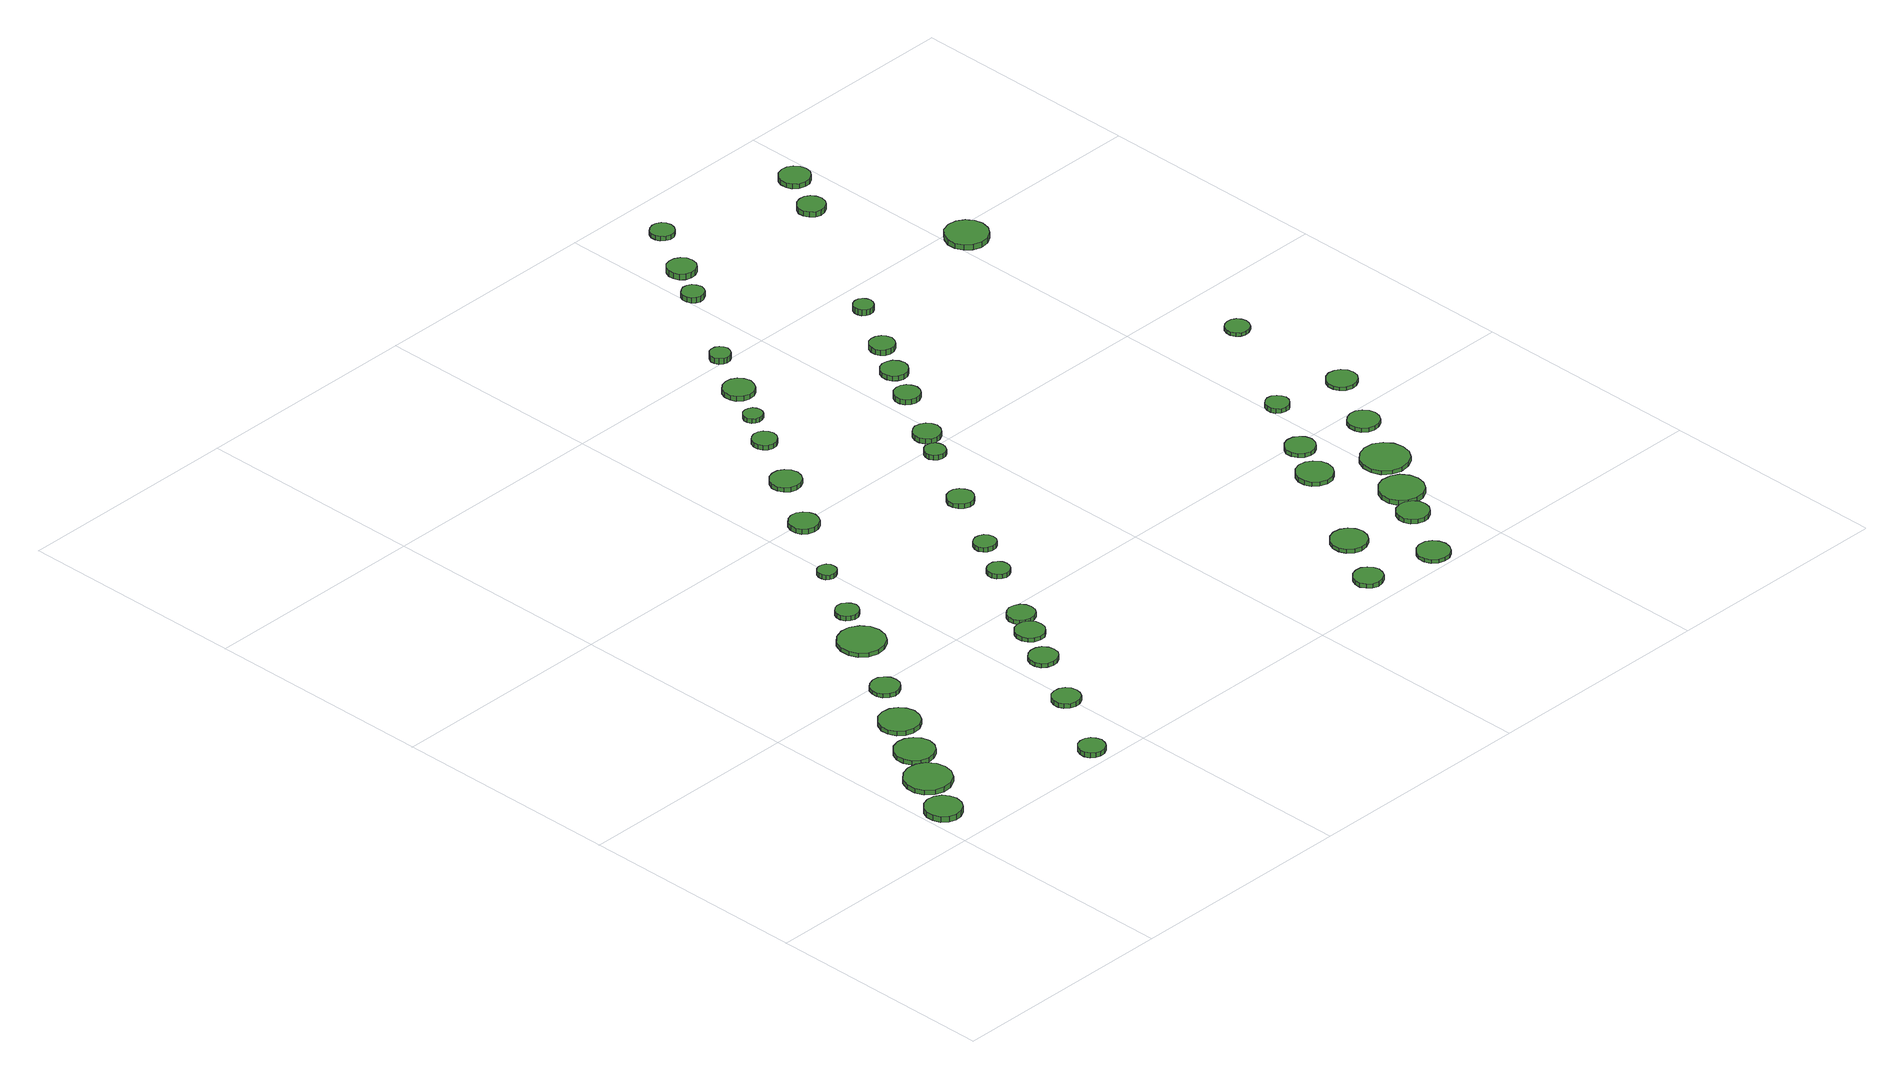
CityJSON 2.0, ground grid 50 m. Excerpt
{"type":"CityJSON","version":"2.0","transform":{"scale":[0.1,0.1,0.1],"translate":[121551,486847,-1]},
"CityObjects":{
"tree1":{"type":"SolitaryVegetationObject","geometry":[{"type":"MultiSurface","lod":"1","boundaries":[[[0,1,2,3,4,5,6,7,8,9,10,11,12,13,14]],[[15,16,17,18,19,20,21,22,23,24,25,26,27,28,29]],[[0,29,28,1]],[[1,28,27,2]],[[2,27,26,3]],[[3,26,25,4]],[[4,25,24,5]],[[5,24,23,6]],[[6,23,22,7]],[[7,22,21,8]],[[8,21,20,9]],[[9,20,19,10]],[[10,19,18,11]],[[11,18,17,12]],[[12,17,16,13]],[[13,16,15,14]],[[14,15,29,0]]]}]},
"tree2":{"type":"SolitaryVegetationObject","geometry":[{"type":"MultiSurface","lod":"1","boundaries":[[[30,31,32,33,34,35,36,37,38,39,40,41,42,43,44]],[[45,46,47,48,49,50,51,52,53,54,55,56,57,58,59]],[[30,59,58,31]],[[31,58,57,32]],[[32,57,56,33]],[[33,56,55,34]],[[34,55,54,35]],[[35,54,53,36]],[[36,53,52,37]],[[37,52,51,38]],[[38,51,50,39]],[[39,50,49,40]],[[40,49,48,41]],[[41,48,47,42]],[[42,47,46,43]],[[43,46,45,44]],[[44,45,59,30]]]}]},
"tree3":{"type":"SolitaryVegetationObject","geometry":[{"type":"MultiSurface","lod":"1","boundaries":[[[60,61,62,63,64,65,66,67,68,69,70,71,72,73,74]],[[75,76,77,78,79,80,81,82,83,84,85,86,87,88,89]],[[60,89,88,61]],[[61,88,87,62]],[[62,87,86,63]],[[63,86,85,64]],[[64,85,84,65]],[[65,84,83,66]],[[66,83,82,67]],[[67,82,81,68]],[[68,81,80,69]],[[69,80,79,70]],[[70,79,78,71]],[[71,78,77,72]],[[72,77,76,73]],[[73,76,75,74]],[[74,75,89,60]]]}]},
"tree4":{"type":"SolitaryVegetationObject","geometry":[{"type":"MultiSurface","lod":"1","boundaries":[[[90,91,92,93,94,95,96,97,98,99,100,101,102,103,104]],[[105,106,107,108,109,110,111,112,113,114,115,116,117,118,119]],[[90,119,118,91]],[[91,118,117,92]],[[92,117,116,93]],[[93,116,115,94]],[[94,115,114,95]],[[95,114,113,96]],[[96,113,112,97]],[[97,112,111,98]],[[98,111,110,99]],[[99,110,109,100]],[[100,109,108,101]],[[101,108,107,102]],[[102,107,106,103]],[[103,106,105,104]],[[104,105,119,90]]]}]},
"tree5":{"type":"SolitaryVegetationObject","geometry":[{"type":"MultiSurface","lod":"1","boundaries":[[[120,121,122,123,124,125,126,127,128,129,130,131,132,133,134]],[[135,136,137,138,139,140,141,142,143,144,145,146,147,148,149]],[[120,149,148,121]],[[121,148,147,122]],[[122,147,146,123]],[[123,146,145,124]],[[124,145,144,125]],[[125,144,143,126]],[[126,143,142,127]],[[127,142,141,128]],[[128,141,140,129]],[[129,140,139,130]],[[130,139,138,131]],[[131,138,137,132]],[[132,137,136,133]],[[133,136,135,134]],[[134,135,149,120]]]}]},
"tree6":{"type":"SolitaryVegetationObject","geometry":[{"type":"MultiSurface","lod":"1","boundaries":[[[150,151,152,153,154,155,156,157,158,159,160,161,162,163,164]],[[165,166,167,168,169,170,171,172,173,174,175,176,177,178,179]],[[150,179,178,151]],[[151,178,177,152]],[[152,177,176,153]],[[153,176,175,154]],[[154,175,174,155]],[[155,174,173,156]],[[156,173,172,157]],[[157,172,171,158]],[[158,171,170,159]],[[159,170,169,160]],[[160,169,168,161]],[[161,168,167,162]],[[162,167,166,163]],[[163,166,165,164]],[[164,165,179,150]]]}]},
"tree7":{"type":"SolitaryVegetationObject","geometry":[{"type":"MultiSurface","lod":"1","boundaries":[[[180,181,182,183,184,185,186,187,188,189,190,191,192,193,194]],[[195,196,197,198,199,200,201,202,203,204,205,206,207,208,209]],[[180,209,208,181]],[[181,208,207,182]],[[182,207,206,183]],[[183,206,205,184]],[[184,205,204,185]],[[185,204,203,186]],[[186,203,202,187]],[[187,202,201,188]],[[188,201,200,189]],[[189,200,199,190]],[[190,199,198,191]],[[191,198,197,192]],[[192,197,196,193]],[[193,196,195,194]],[[194,195,209,180]]]}]},
"tree8":{"type":"SolitaryVegetationObject","geometry":[{"type":"MultiSurface","lod":"1","boundaries":[[[210,211,212,213,214,215,216,217,218,219,220,221,222,223,224]],[[225,226,227,228,229,230,231,232,233,234,235,236,237,238,239]],[[210,239,238,211]],[[211,238,237,212]],[[212,237,236,213]],[[213,236,235,214]],[[214,235,234,215]],[[215,234,233,216]],[[216,233,232,217]],[[217,232,231,218]],[[218,231,230,219]],[[219,230,229,220]],[[220,229,228,221]],[[221,228,227,222]],[[222,227,226,223]],[[223,226,225,224]],[[224,225,239,210]]]}]},
"tree9":{"type":"SolitaryVegetationObject","geometry":[{"type":"MultiSurface","lod":"1","boundaries":[[[240,241,242,243,244,245,246,247,248,249,250,251,252,253,254]],[[255,256,257,258,259,260,261,262,263,264,265,266,267,268,269]],[[240,269,268,241]],[[241,268,267,242]],[[242,267,266,243]],[[243,266,265,244]],[[244,265,264,245]],[[245,264,263,246]],[[246,263,262,247]],[[247,262,261,248]],[[248,261,260,249]],[[249,260,259,250]],[[250,259,258,251]],[[251,258,257,252]],[[252,257,256,253]],[[253,256,255,254]],[[254,255,269,240]]]}]},
"tree10":{"type":"SolitaryVegetationObject","geometry":[{"type":"MultiSurface","lod":"1","boundaries":[[[270,271,272,273,274,275,276,277,278,279,280,281,282,283,284]],[[285,286,287,288,289,290,291,292,293,294,295,296,297,298,299]],[[270,299,298,271]],[[271,298,297,272]],[[272,297,296,273]],[[273,296,295,274]],[[274,295,294,275]],[[275,294,293,276]],[[276,293,292,277]],[[277,292,291,278]],[[278,291,290,279]],[[279,290,289,280]],[[280,289,288,281]],[[281,288,287,282]],[[282,287,286,283]],[[283,286,285,284]],[[284,285,299,270]]]}]},
"tree11":{"type":"SolitaryVegetationObject","geometry":[{"type":"MultiSurface","lod":"1","boundaries":[[[300,301,302,303,304,305,306,307,308,309,310,311,312,313,314]],[[315,316,317,318,319,320,321,322,323,324,325,326,327,328,329]],[[300,329,328,301]],[[301,328,327,302]],[[302,327,326,303]],[[303,326,325,304]],[[304,325,324,305]],[[305,324,323,306]],[[306,323,322,307]],[[307,322,321,308]],[[308,321,320,309]],[[309,320,319,310]],[[310,319,318,311]],[[311,318,317,312]],[[312,317,316,313]],[[313,316,315,314]],[[314,315,329,300]]]}]},
"tree12":{"type":"SolitaryVegetationObject","geometry":[{"type":"MultiSurface","lod":"1","boundaries":[[[330,331,332,333,334,335,336,337,338,339,340,341,342,343,344]],[[345,346,347,348,349,350,351,352,353,354,355,356,357,358,359]],[[330,359,358,331]],[[331,358,357,332]],[[332,357,356,333]],[[333,356,355,334]],[[334,355,354,335]],[[335,354,353,336]],[[336,353,352,337]],[[337,352,351,338]],[[338,351,350,339]],[[339,350,349,340]],[[340,349,348,341]],[[341,348,347,342]],[[342,347,346,343]],[[343,346,345,344]],[[344,345,359,330]]]}]},
"tree13":{"type":"SolitaryVegetationObject","geometry":[{"type":"MultiSurface","lod":"1","boundaries":[[[360,361,362,363,364,365,366,367,368,369,370,371,372,373,374]],[[375,376,377,378,379,380,381,382,383,384,385,386,387,388,389]],[[360,389,388,361]],[[361,388,387,362]],[[362,387,386,363]],[[363,386,385,364]],[[364,385,384,365]],[[365,384,383,366]],[[366,383,382,367]],[[367,382,381,368]],[[368,381,380,369]],[[369,380,379,370]],[[370,379,378,371]],[[371,378,377,372]],[[372,377,376,373]],[[373,376,375,374]],[[374,375,389,360]]]}]},
"tree14":{"type":"SolitaryVegetationObject","geometry":[{"type":"MultiSurface","lod":"1","boundaries":[[[390,391,392,393,394,395,396,397,398,399,400,401,402,403,404]],[[405,406,407,408,409,410,411,412,413,414,415,416,417,418,419]],[[390,419,418,391]],[[391,418,417,392]],[[392,417,416,393]],[[393,416,415,394]],[[394,415,414,395]],[[395,414,413,396]],[[396,413,412,397]],[[397,412,411,398]],[[398,411,410,399]],[[399,410,409,400]],[[400,409,408,401]],[[401,408,407,402]],[[402,407,406,403]],[[403,406,405,404]],[[404,405,419,390]]]}]},
"tree15":{"type":"SolitaryVegetationObject","geometry":[{"type":"MultiSurface","lod":"1","boundaries":[[[420,421,422,423,424,425,426,427,428,429,430,431,432,433,434]],[[435,436,437,438,439,440,441,442,443,444,445,446,447,448,449]],[[420,449,448,421]],[[421,448,447,422]],[[422,447,446,423]],[[423,446,445,424]],[[424,445,444,425]],[[425,444,443,426]],[[426,443,442,427]],[[427,442,441,428]],[[428,441,440,429]],[[429,440,439,430]],[[430,439,438,431]],[[431,438,437,432]],[[432,437,436,433]],[[433,436,435,434]],[[434,435,449,420]]]}]},
"tree16":{"type":"SolitaryVegetationObject","geometry":[{"type":"MultiSurface","lod":"1","boundaries":[[[450,451,452,453,454,455,456,457,458,459,460,461,462,463,464]],[[465,466,467,468,469,470,471,472,473,474,475,476,477,478,479]],[[450,479,478,451]],[[451,478,477,452]],[[452,477,476,453]],[[453,476,475,454]],[[454,475,474,455]],[[455,474,473,456]],[[456,473,472,457]],[[457,472,471,458]],[[458,471,470,459]],[[459,470,469,460]],[[460,469,468,461]],[[461,468,467,462]],[[462,467,466,463]],[[463,466,465,464]],[[464,465,479,450]]]}]},
"tree17":{"type":"SolitaryVegetationObject","geometry":[{"type":"MultiSurface","lod":"1","boundaries":[[[480,481,482,483,484,485,486,487,488,489,490,491,492,493,494]],[[495,496,497,498,499,500,501,502,503,504,505,506,507,508,509]],[[480,509,508,481]],[[481,508,507,482]],[[482,507,506,483]],[[483,506,505,484]],[[484,505,504,485]],[[485,504,503,486]],[[486,503,502,487]],[[487,502,501,488]],[[488,501,500,489]],[[489,500,499,490]],[[490,499,498,491]],[[491,498,497,492]],[[492,497,496,493]],[[493,496,495,494]],[[494,495,509,480]]]}]},
"tree18":{"type":"SolitaryVegetationObject","geometry":[{"type":"MultiSurface","lod":"1","boundaries":[[[510,511,512,513,514,515,516,517,518,519,520,521,522,523,524]],[[525,526,527,528,529,530,531,532,533,534,535,536,537,538,539]],[[510,539,538,511]],[[511,538,537,512]],[[512,537,536,513]],[[513,536,535,514]],[[514,535,534,515]],[[515,534,533,516]],[[516,533,532,517]],[[517,532,531,518]],[[518,531,530,519]],[[519,530,529,520]],[[520,529,528,521]],[[521,528,527,522]],[[522,527,526,523]],[[523,526,525,524]],[[524,525,539,510]]]}]},
"tree19":{"type":"SolitaryVegetationObject","geometry":[{"type":"MultiSurface","lod":"1","boundaries":[[[540,541,542,543,544,545,546,547,548,549,550,551,552,553,554]],[[555,556,557,558,559,560,561,562,563,564,565,566,567,568,569]],[[540,569,568,541]],[[541,568,567,542]],[[542,567,566,543]],[[543,566,565,544]],[[544,565,564,545]],[[545,564,563,546]],[[546,563,562,547]],[[547,562,561,548]],[[548,561,560,549]],[[549,560,559,550]],[[550,559,558,551]],[[551,558,557,552]],[[552,557,556,553]],[[553,556,555,554]],[[554,555,569,540]]]}]},
"tree20":{"type":"SolitaryVegetationObject","geometry":[{"type":"MultiSurface","lod":"1","boundaries":[[[570,571,572,573,574,575,576,577,578,579,580,581,582,583,584]],[[585,586,587,588,589,590,591,592,593,594,595,596,597,598,599]],[[570,599,598,571]],[[571,598,597,572]],[[572,597,596,573]],[[573,596,595,574]],[[574,595,594,575]],[[575,594,593,576]],[[576,593,592,577]],[[577,592,591,578]],[[578,591,590,579]],[[579,590,589,580]],[[580,589,588,581]],[[581,588,587,582]],[[582,587,586,583]],[[583,586,585,584]],[[584,585,599,570]]]}]},
"tree21":{"type":"SolitaryVegetationObject","geometry":[{"type":"MultiSurface","lod":"1","boundaries":[[[600,601,602,603,604,605,606,607,608,609,610,611,612,613,614]],[[615,616,617,618,619,620,621,622,623,624,625,626,627,628,629]],[[600,629,628,601]],[[601,628,627,602]],[[602,627,626,603]],[[603,626,625,604]],[[604,625,624,605]],[[605,624,623,606]],[[606,623,622,607]],[[607,622,621,608]],[[608,621,620,609]],[[609,620,619,610]],[[610,619,618,611]],[[611,618,617,612]],[[612,617,616,613]],[[613,616,615,614]],[[614,615,629,600]]]}]},
"tree22":{"type":"SolitaryVegetationObject","geometry":[{"type":"MultiSurface","lod":"1","boundaries":[[[630,631,632,633,634,635,636,637,638,639,640,641,642,643,644]],[[645,646,647,648,649,650,651,652,653,654,655,656,657,658,659]],[[630,659,658,631]],[[631,658,657,632]],[[632,657,656,633]],[[633,656,655,634]],[[634,655,654,635]],[[635,654,653,636]],[[636,653,652,637]],[[637,652,651,638]],[[638,651,650,639]],[[639,650,649,640]],[[640,649,648,641]],[[641,648,647,642]],[[642,647,646,643]],[[643,646,645,644]],[[644,645,659,630]]]}]},
"tree23":{"type":"SolitaryVegetationObject","geometry":[{"type":"MultiSurface","lod":"1","boundaries":[[[660,661,662,663,664,665,666,667,668,669,670,671,672,673,674]],[[675,676,677,678,679,680,681,682,683,684,685,686,687,688,689]],[[660,689,688,661]],[[661,688,687,662]],[[662,687,686,663]],[[663,686,685,664]],[[664,685,684,665]],[[665,684,683,666]],[[666,683,682,667]],[[667,682,681,668]],[[668,681,680,669]],[[669,680,679,670]],[[670,679,678,671]],[[671,678,677,672]],[[672,677,676,673]],[[673,676,675,674]],[[674,675,689,660]]]}]},
"tree24":{"type":"SolitaryVegetationObject","geometry":[{"type":"MultiSurface","lod":"1","boundaries":[[[690,691,692,693,694,695,696,697,698,699,700,701,702,703,704]],[[705,706,707,708,709,710,711,712,713,714,715,716,717,718,719]],[[690,719,718,691]],[[691,718,717,692]],[[692,717,716,693]],[[693,716,715,694]],[[694,715,714,695]],[[695,714,713,696]],[[696,713,712,697]],[[697,712,711,698]],[[698,711,710,699]],[[699,710,709,700]],[[700,709,708,701]],[[701,708,707,702]],[[702,707,706,703]],[[703,706,705,704]],[[704,705,719,690]]]}]},
"tree25":{"type":"SolitaryVegetationObject","geometry":[{"type":"MultiSurface","lod":"1","boundaries":[[[720,721,722,723,724,725,726,727,728,729,730,731,732,733,734]],[[735,736,737,738,739,740,741,742,743,744,745,746,747,748,749]],[[720,749,748,721]],[[721,748,747,722]],[[722,747,746,723]],[[723,746,745,724]],[[724,745,744,725]],[[725,744,743,726]],[[726,743,742,727]],[[727,742,741,728]],[[728,741,740,729]],[[729,740,739,730]],[[730,739,738,731]],[[731,738,737,732]],[[732,737,736,733]],[[733,736,735,734]],[[734,735,749,720]]]}]},
"tree26":{"type":"SolitaryVegetationObject","geometry":[{"type":"MultiSurface","lod":"1","boundaries":[[[750,751,752,753,754,755,756,757,758,759,760,761,762,763,764]],[[765,766,767,768,769,770,771,772,773,774,775,776,777,778,779]],[[750,779,778,751]],[[751,778,777,752]],[[752,777,776,753]],[[753,776,775,754]],[[754,775,774,755]],[[755,774,773,756]],[[756,773,772,757]],[[757,772,771,758]],[[758,771,770,759]],[[759,770,769,760]],[[760,769,768,761]],[[761,768,767,762]],[[762,767,766,763]],[[763,766,765,764]],[[764,765,779,750]]]}]},
"tree27":{"type":"SolitaryVegetationObject","geometry":[{"type":"MultiSurface","lod":"1","boundaries":[[[780,781,782,783,784,785,786,787,788,789,790,791,792,793,794]],[[795,796,797,798,799,800,801,802,803,804,805,806,807,808,809]],[[780,809,808,781]],[[781,808,807,782]],[[782,807,806,783]],[[783,806,805,784]],[[784,805,804,785]],[[785,804,803,786]],[[786,803,802,787]],[[787,802,801,788]],[[788,801,800,789]],[[789,800,799,790]],[[790,799,798,791]],[[791,798,797,792]],[[792,797,796,793]],[[793,796,795,794]],[[794,795,809,780]]]}]},
"tree28":{"type":"SolitaryVegetationObject","geometry":[{"type":"MultiSurface","lod":"1","boundaries":[[[810,811,812,813,814,815,816,817,818,819,820,821,822,823,824]],[[825,826,827,828,829,830,831,832,833,834,835,836,837,838,839]],[[810,839,838,811]],[[811,838,837,812]],[[812,837,836,813]],[[813,836,835,814]],[[814,835,834,815]],[[815,834,833,816]],[[816,833,832,817]],[[817,832,831,818]],[[818,831,830,819]],[[819,830,829,820]],[[820,829,828,821]],[[821,828,827,822]],[[822,827,826,823]],[[823,826,825,824]],[[824,825,839,810]]]}]},
"tree29":{"type":"SolitaryVegetationObject","geometry":[{"type":"MultiSurface","lod":"1","boundaries":[[[840,841,842,843,844,845,846,847,848,849,850,851,852,853,854]],[[855,856,857,858,859,860,861,862,863,864,865,866,867,868,869]],[[840,869,868,841]],[[841,868,867,842]],[[842,867,866,843]],[[843,866,865,844]],[[844,865,864,845]],[[845,864,863,846]],[[846,863,862,847]],[[847,862,861,848]],[[848,861,860,849]],[[849,860,859,850]],[[850,859,858,851]],[[851,858,857,852]],[[852,857,856,853]],[[853,856,855,854]],[[854,855,869,840]]]}]},
"tree30":{"type":"SolitaryVegetationObject","geometry":[{"type":"MultiSurface","lod":"1","boundaries":[[[870,871,872,873,874,875,876,877,878,879,880,881,882,883,884]],[[885,886,887,888,889,890,891,892,893,894,895,896,897,898,899]],[[870,899,898,871]],[[871,898,897,872]],[[872,897,896,873]],[[873,896,895,874]],[[874,895,894,875]],[[875,894,893,876]],[[876,893,892,877]],[[877,892,891,878]],[[878,891,890,879]],[[879,890,889,880]],[[880,889,888,881]],[[881,888,887,882]],[[882,887,886,883]],[[883,886,885,884]],[[884,885,899,870]]]}]},
"tree31":{"type":"SolitaryVegetationObject","geometry":[{"type":"MultiSurface","lod":"1","boundaries":[[[900,901,902,903,904,905,906,907,908,909,910,911,912,913,914]],[[915,916,917,918,919,920,921,922,923,924,925,926,927,928,929]],[[900,929,928,901]],[[901,928,927,902]],[[902,927,926,903]],[[903,926,925,904]],[[904,925,924,905]],[[905,924,923,906]],[[906,923,922,907]],[[907,922,921,908]],[[908,921,920,909]],[[909,920,919,910]],[[910,919,918,911]],[[911,918,917,912]],[[912,917,916,913]],[[913,916,915,914]],[[914,915,929,900]]]}]},
"tree32":{"type":"SolitaryVegetationObject","geometry":[{"type":"MultiSurface","lod":"1","boundaries":[[[930,931,932,933,934,935,936,937,938,939,940,941,942,943,944]],[[945,946,947,948,949,950,951,952,953,954,955,956,957,958,959]],[[930,959,958,931]],[[931,958,957,932]],[[932,957,956,933]],[[933,956,955,934]],[[934,955,954,935]],[[935,954,953,936]],[[936,953,952,937]],[[937,952,951,938]],[[938,951,950,939]],[[939,950,949,940]],[[940,949,948,941]],[[941,948,947,942]],[[942,947,946,943]],[[943,946,945,944]],[[944,945,959,930]]]}]},
"tree33":{"type":"SolitaryVegetationObject","geometry":[{"type":"MultiSurface","lod":"1","boundaries":[[[960,961,962,963,964,965,966,967,968,969,970,971,972,973,974]],[[975,976,977,978,979,980,981,982,983,984,985,986,987,988,989]],[[960,989,988,961]],[[961,988,987,962]],[[962,987,986,963]],[[963,986,985,964]],[[964,985,984,965]],[[965,984,983,966]],[[966,983,982,967]],[[967,982,981,968]],[[968,981,980,969]],[[969,980,979,970]],[[970,979,978,971]],[[971,978,977,972]],[[972,977,976,973]],[[973,976,975,974]],[[974,975,989,960]]]}]},
"tree34":{"type":"SolitaryVegetationObject","geometry":[{"type":"MultiSurface","lod":"1","boundaries":[[[990,991,992,993,994,995,996,997,998,999,1000,1001,1002,1003,1004]],[[1005,1006,1007,1008,1009,1010,1011,1012,1013,1014,1015,1016,1017,1018,1019]],[[990,1019,1018,991]],[[991,1018,1017,992]],[[992,1017,1016,993]],[[993,1016,1015,994]],[[994,1015,1014,995]],[[995,1014,1013,996]],[[996,1013,1012,997]],[[997,1012,1011,998]],[[998,1011,1010,999]],[[999,1010,1009,1000]],[[1000,1009,1008,1001]],[[1001,1008,1007,1002]],[[1002,1007,1006,1003]],[[1003,1006,1005,1004]],[[1004,1005,1019,990]]]}]},
"tree35":{"type":"SolitaryVegetationObject","geometry":[{"type":"MultiSurface","lod":"1","boundaries":[[[1020,1021,1022,1023,1024,1025,1026,1027,1028,1029,1030,1031,1032,1033,1034]],[[1035,1036,1037,1038,1039,1040,1041,1042,1043,1044,1045,1046,1047,1048,1049]],[[1020,1049,1048,1021]],[[1021,1048,1047,1022]],[[1022,1047,1046,1023]],[[1023,1046,1045,1024]],[[1024,1045,1044,1025]],[[1025,1044,1043,1026]],[[1026,1043,1042,1027]],[[1027,1042,1041,1028]],[[1028,1041,1040,1029]],[[1029,1040,1039,1030]],[[1030,1039,1038,1031]],[[1031,1038,1037,1032]],[[1032,1037,1036,1033]],[[1033,1036,1035,1034]],[[1034,1035,1049,1020]]]}]},
"tree36":{"type":"SolitaryVegetationObject","geometry":[{"type":"MultiSurface","lod":"1","boundaries":[[[1050,1051,1052,1053,1054,1055,1056,1057,1058,1059,1060,1061,1062,1063,1064]],[[1065,1066,1067,1068,1069,1070,1071,1072,1073,1074,1075,1076,1077,1078,1079]],[[1050,1079,1078,1051]],[[1051,1078,1077,1052]],[[1052,1077,1076,1053]],[[1053,1076,1075,1054]],[[1054,1075,1074,1055]],[[1055,1074,1073,1056]],[[1056,1073,1072,1057]],[[1057,1072,1071,1058]],[[1058,1071,1070,1059]],[[1059,1070,1069,1060]],[[1060,1069,1068,1061]],[[1061,1068,1067,1062]],[[1062,1067,1066,1063]],[[1063,1066,1065,1064]],[[1064,1065,1079,1050]]]}]},
"tree37":{"type":"SolitaryVegetationObject","geometry":[{"type":"MultiSurface","lod":"1","boundaries":[[[1080,1081,1082,1083,1084,1085,1086,1087,1088,1089,1090,1091,1092,1093,1094]],[[1095,1096,1097,1098,1099,1100,1101,1102,1103,1104,1105,1106,1107,1108,1109]],[[1080,1109,1108,1081]],[[1081,1108,1107,1082]],[[1082,1107,1106,1083]],[[1083,1106,1105,1084]],[[1084,1105,1104,1085]],[[1085,1104,1103,1086]],[[1086,1103,1102,1087]],[[1087,1102,1101,1088]],[[1088,1101,1100,1089]],[[1089,1100,1099,1090]],[[1090,1099,1098,1091]],[[1091,1098,1097,1092]],[[1092,1097,1096,1093]],[[1093,1096,1095,1094]],[[1094,1095,1109,1080]]]}]},
"tree38":{"type":"SolitaryVegetationObject","geometry":[{"type":"MultiSurface","lod":"1","boundaries":[[[1110,1111,1112,1113,1114,1115,1116,1117,1118,1119,1120,1121,1122,1123,1124]],[[1125,1126,1127,1128,1129,1130,1131,1132,1133,1134,1135,1136,1137,1138,1139]],[[1110,1139,1138,1111]],[[1111,1138,1137,1112]],[[1112,1137,1136,1113]],[[1113,1136,1135,1114]],[[1114,1135,1134,1115]],[[1115,1134,1133,1116]],[[1116,1133,1132,1117]],[[1117,1132,1131,1118]],[[1118,1131,1130,1119]],[[1119,1130,1129,1120]],[[1120,1129,1128,1121]],[[1121,1128,1127,1122]],[[1122,1127,1126,1123]],[[1123,1126,1125,1124]],[[1124,1125,1139,1110]]]}]},
"tree39":{"type":"SolitaryVegetationObject","geometry":[{"type":"MultiSurface","lod":"1","boundaries":[[[1140,1141,1142,1143,1144,1145,1146,1147,1148,1149,1150,1151,1152,1153,1154]],[[1155,1156,1157,1158,1159,1160,1161,1162,1163,1164,1165,1166,1167,1168,1169]],[[1140,1169,1168,1141]],[[1141,1168,1167,1142]],[[1142,1167,1166,1143]],[[1143,1166,1165,1144]],[[1144,1165,1164,1145]],[[1145,1164,1163,1146]],[[1146,1163,1162,1147]],[[1147,1162,1161,1148]],[[1148,1161,1160,1149]],[[1149,1160,1159,1150]],[[1150,1159,1158,1151]],[[1151,1158,1157,1152]],[[1152,1157,1156,1153]],[[1153,1156,1155,1154]],[[1154,1155,1169,1140]]]}]},
"tree40":{"type":"SolitaryVegetationObject","geometry":[{"type":"MultiSurface","lod":"1","boundaries":[[[1170,1171,1172,1173,1174,1175,1176,1177,1178,1179,1180,1181,1182,1183,1184]],[[1185,1186,1187,1188,1189,1190,1191,1192,1193,1194,1195,1196,1197,1198,1199]],[[1170,1199,1198,1171]],[[1171,1198,1197,1172]],[[1172,1197,1196,1173]],[[1173,1196,1195,1174]],[[1174,1195,1194,1175]],[[1175,1194,1193,1176]],[[1176,1193,1192,1177]],[[1177,1192,1191,1178]],[[1178,1191,1190,1179]],[[1179,1190,1189,1180]],[[1180,1189,1188,1181]],[[1181,1188,1187,1182]],[[1182,1187,1186,1183]],[[1183,1186,1185,1184]],[[1184,1185,1199,1170]]]}]},
"tree41":{"type":"SolitaryVegetationObject","geometry":[{"type":"MultiSurface","lod":"1","boundaries":[[[1200,1201,1202,1203,1204,1205,1206,1207,1208,1209,1210,1211,1212,1213,1214]],[[1215,1216,1217,1218,1219,1220,1221,1222,1223,1224,1225,1226,1227,1228,1229]],[[1200,1229,1228,1201]],[[1201,1228,1227,1202]],[[1202,1227,1226,1203]],[[1203,1226,1225,1204]],[[1204,1225,1224,1205]],[[1205,1224,1223,1206]],[[1206,1223,1222,1207]],[[1207,1222,1221,1208]],[[1208,1221,1220,1209]],[[1209,1220,1219,1210]],[[1210,1219,1218,1211]],[[1211,1218,1217,1212]],[[1212,1217,1216,1213]],[[1213,1216,1215,1214]],[[1214,1215,1229,1200]]]}]},
"tree42":{"type":"SolitaryVegetationObject","geometry":[{"type":"MultiSurface","lod":"1","boundaries":[[[1230,1231,1232,1233,1234,1235,1236,1237,1238,1239,1240,1241,1242,1243,1244]],[[1245,1246,1247,1248,1249,1250,1251,1252,1253,1254,1255,1256,1257,1258,1259]],[[1230,1259,1258,1231]],[[1231,1258,1257,1232]],[[1232,1257,1256,1233]],[[1233,1256,1255,1234]],[[1234,1255,1254,1235]],[[1235,1254,1253,1236]],[[1236,1253,1252,1237]],[[1237,1252,1251,1238]],[[1238,1251,1250,1239]],[[1239,1250,1249,1240]],[[1240,1249,1248,1241]],[[1241,1248,1247,1242]],[[1242,1247,1246,1243]],[[1243,1246,1245,1244]],[[1244,1245,1259,1230]]]}]},
"tree43":{"type":"SolitaryVegetationObject","geometry":[{"type":"MultiSurface","lod":"1","boundaries":[[[1260,1261,1262,1263,1264,1265,1266,1267,1268,1269,1270,1271,1272,1273,1274]],[[1275,1276,1277,1278,1279,1280,1281,1282,1283,1284,1285,1286,1287,1288,1289]],[[1260,1289,1288,1261]],[[1261,1288,1287,1262]],[[1262,1287,1286,1263]],[[1263,1286,1285,1264]],[[1264,1285,1284,1265]],[[1265,1284,1283,1266]],[[1266,1283,1282,1267]],[[1267,1282,1281,1268]],[[1268,1281,1280,1269]],[[1269,1280,1279,1270]],[[1270,1279,1278,1271]],[[1271,1278,1277,1272]],[[1272,1277,1276,1273]],[[1273,1276,1275,1274]],[[1274,1275,1289,1260]]]}]},
"tree44":{"type":"SolitaryVegetationObject","geometry":[{"type":"MultiSurface","lod":"1","boundaries":[[[1290,1291,1292,1293,1294,1295,1296,1297,1298,1299,1300,1301,1302,1303,1304]],[[1305,1306,1307,1308,1309,1310,1311,1312,1313,1314,1315,1316,1317,1318,1319]],[[1290,1319,1318,1291]],[[1291,1318,1317,1292]],[[1292,1317,1316,1293]],[[1293,1316,1315,1294]],[[1294,1315,1314,1295]],[[1295,1314,1313,1296]],[[1296,1313,1312,1297]],[[1297,1312,1311,1298]],[[1298,1311,1310,1299]],[[1299,1310,1309,1300]],[[1300,1309,1308,1301]],[[1301,1308,1307,1302]],[[1302,1307,1306,1303]],[[1303,1306,1305,1304]],[[1304,1305,1319,1290]]]}]},
"tree45":{"type":"SolitaryVegetationObject","geometry":[{"type":"MultiSurface","lod":"1","boundaries":[[[1320,1321,1322,1323,1324,1325,1326,1327,1328,1329,1330,1331,1332,1333,1334]],[[1335,1336,1337,1338,1339,1340,1341,1342,1343,1344,1345,1346,1347,1348,1349]],[[1320,1349,1348,1321]],[[1321,1348,1347,1322]],[[1322,1347,1346,1323]],[[1323,1346,1345,1324]],[[1324,1345,1344,1325]],[[1325,1344,1343,1326]],[[1326,1343,1342,1327]],[[1327,1342,1341,1328]],[[1328,1341,1340,1329]],[[1329,1340,1339,1330]],[[1330,1339,1338,1331]],[[1331,1338,1337,1332]],[[1332,1337,1336,1333]],[[1333,1336,1335,1334]],[[1334,1335,1349,1320]]]}]},
"tree46":{"type":"SolitaryVegetationObject","geometry":[{"type":"MultiSurface","lod":"1","boundaries":[[[1350,1351,1352,1353,1354,1355,1356,1357,1358,1359,1360,1361,1362,1363,1364]],[[1365,1366,1367,1368,1369,1370,1371,1372,1373,1374,1375,1376,1377,1378,1379]],[[1350,1379,1378,1351]],[[1351,1378,1377,1352]],[[1352,1377,1376,1353]],[[1353,1376,1375,1354]],[[1354,1375,1374,1355]],[[1355,1374,1373,1356]],[[1356,1373,1372,1357]],[[1357,1372,1371,1358]],[[1358,1371,1370,1359]],[[1359,1370,1369,1360]],[[1360,1369,1368,1361]],[[1361,1368,1367,1362]],[[1362,1367,1366,1363]],[[1363,1366,1365,1364]],[[1364,1365,1379,1350]]]}]}
},
"vertices":[
[82,99,21],[79,114,21],[70,127,21],[56,135,21],[40,137,21],[25,132,21],[13,121,21],[7,107,21],[7,91,21],[13,76,21],[25,65,21],[40,60,21],[56,62,21],[70,70,21],[79,83,21],[79,83,8],[70,70,8],[56,62,8],[40,60,8],[25,65,8],[13,76,8],[7,91,8],[7,107,8],[13,121,8],[25,132,8],[40,137,8],[56,135,8],[70,127,8],[79,114,8],[82,99,8],
[151,195,18],[147,215,18],[135,232,18],[117,242,18],[97,244,18],[78,238,18],[62,224,18],[54,205,18],[54,185,18],[62,166,18],[78,152,18],[97,146,18],[117,148,18],[135,158,18],[147,175,18],[147,175,7],[135,158,7],[117,148,7],[97,146,7],[78,152,7],[62,166,7],[54,185,7],[54,205,7],[62,224,7],[78,238,7],[97,244,7],[117,242,7],[135,232,7],[147,215,7],[151,195,7],
[197,281,17],[193,298,17],[183,312,17],[168,321,17],[151,323,17],[134,318,17],[121,306,17],[114,290,17],[114,273,17],[121,257,17],[134,245,17],[151,240,17],[168,242,17],[183,250,17],[193,264,17],[193,264,7],[183,250,7],[168,242,7],[151,240,7],[134,245,7],[121,257,7],[114,273,7],[114,290,7],[121,306,7],[134,318,7],[151,323,7],[168,321,7],[183,312,7],[193,298,7],[197,281,7],
[253,375,17],[249,392,17],[239,406,17],[224,415,17],[206,417,17],[189,412,17],[176,400,17],[168,383,17],[168,366,17],[176,349,17],[189,337,17],[206,332,17],[224,334,17],[239,343,17],[249,357,17],[249,357,7],[239,343,7],[224,334,7],[206,332,7],[189,337,7],[176,349,7],[168,366,7],[168,383,7],[176,400,7],[189,412,7],[206,417,7],[224,415,7],[239,406,7],[249,392,7],[253,375,7],
[428,42,18],[425,53,18],[419,62,18],[409,68,18],[397,69,18],[386,66,18],[378,58,18],[373,47,18],[373,36,18],[378,25,18],[386,18,18],[397,14,18],[409,15,18],[419,21,18],[425,30,18],[425,30,7],[419,21,7],[409,15,7],[397,14,7],[386,18,7],[378,25,7],[373,36,7],[373,47,7],[378,58,7],[386,66,7],[397,69,7],[409,68,7],[419,62,7],[425,53,7],[428,42,7],
[309,479,16],[307,491,16],[299,501,16],[289,508,16],[276,509,16],[264,505,16],[254,497,16],[249,485,16],[249,472,16],[254,461,16],[264,452,16],[276,448,16],[289,450,16],[299,456,16],[307,466,16],[307,466,7],[299,456,7],[289,450,7],[276,448,7],[264,452,7],[254,461,7],[249,472,7],[249,485,7],[254,497,7],[264,505,7],[276,509,7],[289,508,7],[299,501,7],[307,491,7],[309,479,7],
[413,623,16],[409,643,16],[397,659,16],[379,670,16],[359,672,16],[339,665,16],[324,652,16],[316,633,16],[316,612,16],[324,594,16],[339,580,16],[359,574,16],[379,576,16],[397,586,16],[409,603,16],[409,603,7],[397,586,7],[379,576,7],[359,574,7],[339,580,7],[324,594,7],[316,612,7],[316,633,7],[324,652,7],[339,665,7],[359,672,7],[379,670,7],[397,659,7],[409,643,7],[413,623,7],
[522,199,17],[520,211,17],[513,221,17],[502,227,17],[490,228,17],[478,225,17],[469,216,17],[464,205,17],[464,193,17],[469,182,17],[478,174,17],[490,170,17],[502,171,17],[513,177,17],[520,187,17],[520,187,7],[513,177,7],[502,171,7],[490,170,7],[478,174,7],[469,182,7],[464,193,7],[464,205,7],[469,216,7],[478,225,7],[490,228,7],[502,227,7],[513,221,7],[520,211,7],[522,199,7],
[446,716,16],[443,726,16],[437,734,16],[429,739,16],[418,740,16],[409,737,16],[401,730,16],[397,721,16],[397,711,16],[401,701,16],[409,695,16],[418,691,16],[429,692,16],[437,698,16],[443,706,16],[443,706,6],[437,698,6],[429,692,6],[418,691,6],[409,695,6],[401,701,6],[397,711,6],[397,721,6],[401,730,6],[409,737,6],[418,740,6],[429,739,6],[437,734,6],[443,726,6],[446,716,6],
[597,331,16],[595,343,16],[587,354,16],[576,360,16],[564,361,16],[552,357,16],[542,349,16],[537,337,16],[537,325,16],[542,313,16],[552,305,16],[564,301,16],[576,302,16],[587,308,16],[595,318,16],[595,318,7],[587,308,7],[576,302,7],[564,301,7],[552,305,7],[542,313,7],[537,325,7],[537,337,7],[542,349,7],[552,357,7],[564,361,7],[576,360,7],[587,354,7],[595,343,7],[597,331,7],
[645,412,16],[643,424,16],[635,435,16],[624,441,16],[611,442,16],[599,439,16],[589,430,16],[584,418,16],[584,405,16],[589,394,16],[599,385,16],[611,381,16],[624,382,16],[635,389,16],[643,399,16],[643,399,7],[635,389,7],[624,382,7],[611,381,7],[599,385,7],[589,394,7],[584,405,7],[584,418,7],[589,430,7],[599,439,7],[611,442,7],[624,441,7],[635,435,7],[643,424,7],[645,412,7],
[515,841,16],[514,849,16],[509,856,16],[502,860,16],[493,861,16],[485,858,16],[479,853,16],[476,845,16],[476,837,16],[479,829,16],[485,824,16],[493,821,16],[502,822,16],[509,826,16],[514,833,16],[514,833,6],[509,826,6],[502,822,6],[493,821,6],[485,824,6],[479,829,6],[476,837,6],[476,845,6],[479,853,6],[485,858,6],[493,861,6],[502,860,6],[509,856,6],[514,849,6],[515,841,6],
[674,465,17],[672,477,17],[665,486,17],[654,492,17],[642,494,17],[631,490,17],[622,482,17],[617,471,17],[617,459,17],[622,448,17],[631,440,17],[642,437,17],[654,438,17],[665,444,17],[672,453,17],[672,453,7],[665,444,7],[654,438,7],[642,437,7],[631,440,7],[622,448,7],[617,459,7],[617,471,7],[622,482,7],[631,490,7],[642,494,7],[654,492,7],[665,486,7],[672,477,7],[674,465,7],
[620,992,17],[617,1004,17],[609,1015,17],[598,1022,17],[585,1023,17],[573,1019,17],[563,1010,17],[558,998,17],[558,985,17],[563,973,17],[573,965,17],[585,961,17],[598,962,17],[609,968,17],[617,979,17],[617,979,6],[609,968,6],[598,962,6],[585,961,6],[573,965,6],[563,973,6],[558,985,6],[558,998,6],[563,1010,6],[573,1019,6],[585,1023,6],[598,1022,6],[609,1015,6],[617,1004,6],[620,992,6],
[753,606,16],[751,615,16],[745,623,16],[737,628,16],[727,629,16],[718,626,16],[710,620,16],[706,611,16],[706,601,16],[710,592,16],[718,585,16],[727,582,16],[737,583,16],[745,588,16],[751,596,16],[751,596,6],[745,588,6],[737,583,6],[727,582,6],[718,585,6],[710,592,6],[706,601,6],[706,611,6],[710,620,6],[718,626,6],[727,629,6],[737,628,6],[745,623,6],[751,615,6],[753,606,6],
[803,690,16],[801,700,16],[795,708,16],[786,712,16],[777,713,16],[767,710,16],[760,704,16],[756,695,16],[756,685,16],[760,676,16],[767,670,16],[777,667,16],[786,668,16],[795,672,16],[801,680,16],[801,680,6],[795,672,6],[786,668,6],[777,667,6],[767,670,6],[760,676,6],[756,685,6],[756,695,6],[760,704,6],[767,710,6],[777,713,6],[786,712,6],[795,708,6],[801,700,6],[803,690,6],
[705,1120,16],[702,1134,16],[694,1145,16],[682,1152,16],[669,1153,16],[656,1149,16],[646,1140,16],[640,1127,16],[640,1113,16],[646,1101,16],[656,1092,16],[669,1088,16],[682,1089,16],[694,1096,16],[702,1107,16],[702,1107,6],[694,1096,6],[682,1089,6],[669,1088,6],[656,1092,6],[646,1101,6],[640,1113,6],[640,1127,6],[646,1140,6],[656,1149,6],[669,1153,6],[682,1152,6],[694,1145,6],[702,1134,6],[705,1120,6],
[889,833,16],[886,844,16],[879,854,16],[869,860,16],[858,861,16],[846,857,16],[838,850,16],[833,839,16],[833,827,16],[838,817,16],[846,809,16],[858,805,16],[869,806,16],[879,812,16],[886,822,16],[886,822,6],[879,812,6],[869,806,6],[858,805,6],[846,809,6],[838,817,6],[833,827,6],[833,839,6],[838,850,6],[846,857,6],[858,861,6],[869,860,6],[879,854,6],[886,844,6],[889,833,6],
[772,1248,17],[769,1258,17],[763,1267,17],[754,1272,17],[743,1273,17],[733,1270,17],[725,1263,17],[721,1253,17],[721,1242,17],[725,1233,17],[733,1225,17],[743,1222,17],[754,1223,17],[763,1229,17],[769,1237,17],[769,1237,6],[763,1229,6],[754,1223,6],[743,1222,6],[733,1225,6],[725,1233,6],[721,1242,6],[721,1253,6],[725,1263,6],[733,1270,6],[743,1273,6],[754,1272,6],[763,1267,6],[769,1258,6],[772,1248,6],
[815,1325,16],[813,1333,16],[809,1340,16],[801,1344,16],[793,1345,16],[785,1343,16],[779,1337,16],[775,1329,16],[775,1321,16],[779,1313,16],[785,1308,16],[793,1305,16],[801,1306,16],[809,1310,16],[813,1317,16],[813,1317,6],[809,1310,6],[801,1306,6],[793,1305,6],[785,1308,6],[779,1313,6],[775,1321,6],[775,1329,6],[779,1337,6],[785,1343,6],[793,1345,6],[801,1344,6],[809,1340,6],[813,1333,6],[815,1325,6],
[1234,70,17],[1231,82,17],[1224,92,17],[1213,99,17],[1200,100,17],[1188,96,17],[1179,88,17],[1173,76,17],[1173,63,17],[1179,52,17],[1188,43,17],[1200,39,17],[1213,41,17],[1224,47,17],[1231,57,17],[1231,57,7],[1224,47,7],[1213,41,7],[1200,39,7],[1188,43,7],[1179,52,7],[1173,63,7],[1173,76,7],[1179,88,7],[1188,96,7],[1200,100,7],[1213,99,7],[1224,92,7],[1231,82,7],[1234,70,7],
[968,983,17],[966,992,17],[961,999,17],[953,1004,17],[944,1005,17],[935,1002,17],[928,996,17],[924,987,17],[924,978,17],[928,970,17],[935,963,17],[944,960,17],[953,961,17],[961,966,17],[966,974,17],[966,974,6],[961,966,6],[953,961,6],[944,960,6],[935,963,6],[928,970,6],[924,978,6],[924,987,6],[928,996,6],[935,1002,6],[944,1005,6],[953,1004,6],[961,999,6],[966,992,6],[968,983,6],
[874,1407,17],[871,1421,17],[863,1432,17],[851,1439,17],[838,1440,17],[825,1436,17],[814,1427,17],[809,1414,17],[809,1400,17],[814,1388,17],[825,1379,17],[838,1375,17],[851,1376,17],[863,1383,17],[871,1394,17],[871,1394,6],[863,1383,6],[851,1376,6],[838,1375,6],[825,1379,6],[814,1388,6],[809,1400,6],[809,1414,6],[814,1427,6],[825,1436,6],[838,1440,6],[851,1439,6],[863,1432,6],[871,1421,6],[874,1407,6],
[1010,1038,17],[1007,1050,17],[1000,1059,17],[990,1065,17],[978,1067,17],[967,1063,17],[958,1055,17],[953,1044,17],[953,1032,17],[958,1021,17],[967,1013,17],[978,1009,17],[990,1011,17],[1000,1017,17],[1007,1026,17],[1007,1026,6],[1000,1017,6],[990,1011,6],[978,1009,6],[967,1013,6],[958,1021,6],[953,1032,6],[953,1044,6],[958,1055,6],[967,1063,6],[978,1067,6],[990,1065,6],[1000,1059,6],[1007,1050,6],[1010,1038,6],
[1310,187,16],[1307,202,16],[1298,215,16],[1284,223,16],[1268,225,16],[1253,220,16],[1241,209,16],[1235,195,16],[1235,179,16],[1241,165,16],[1253,154,16],[1268,149,16],[1284,151,16],[1298,159,16],[1307,172,16],[1307,172,7],[1298,159,7],[1284,151,7],[1268,149,7],[1253,154,7],[1241,165,7],[1235,179,7],[1235,195,7],[1241,209,7],[1253,220,7],[1268,225,7],[1284,223,7],[1298,215,7],[1307,202,7],[1310,187,7],
[924,1516,19],[922,1525,19],[917,1532,19],[909,1537,19],[900,1537,19],[892,1535,19],[885,1529,19],[881,1520,19],[881,1511,19],[885,1503,19],[892,1497,19],[900,1494,19],[909,1495,19],[917,1500,19],[922,1507,19],[922,1507,6],[917,1500,6],[909,1495,6],[900,1494,6],[892,1497,6],[885,1503,6],[881,1511,6],[881,1520,6],[885,1529,6],[892,1535,6],[900,1537,6],[909,1537,6],[917,1532,6],[922,1525,6],[924,1516,6],
[1391,42,15],[1388,56,15],[1380,67,15],[1368,75,15],[1353,76,15],[1340,72,15],[1329,62,15],[1323,49,15],[1323,35,15],[1329,22,15],[1340,12,15],[1353,8,15],[1368,9,15],[1380,16,15],[1388,28,15],[1388,28,7],[1380,16,7],[1368,9,7],[1353,8,7],[1340,12,7],[1329,22,7],[1323,35,7],[1323,49,7],[1329,62,7],[1340,72,7],[1353,76,7],[1368,75,7],[1380,67,7],[1388,56,7],[1391,42,7],
[1081,1160,17],[1078,1171,17],[1072,1180,17],[1062,1186,17],[1051,1187,17],[1040,1184,17],[1031,1176,17],[1026,1166,17],[1026,1154,17],[1031,1144,17],[1040,1136,17],[1051,1133,17],[1062,1134,17],[1072,1140,17],[1078,1149,17],[1078,1149,6],[1072,1140,6],[1062,1134,6],[1051,1133,6],[1040,1136,6],[1031,1144,6],[1026,1154,6],[1026,1166,6],[1031,1176,6],[1040,1184,6],[1051,1187,6],[1062,1186,6],[1072,1180,6],[1078,1171,6],[1081,1160,6],
[1126,1236,17],[1123,1248,17],[1116,1258,17],[1106,1263,17],[1094,1265,17],[1083,1261,17],[1074,1253,17],[1070,1242,17],[1070,1230,17],[1074,1220,17],[1083,1212,17],[1094,1208,17],[1106,1209,17],[1116,1215,17],[1123,1225,17],[1123,1225,6],[1116,1215,6],[1106,1209,6],[1094,1208,6],[1083,1212,6],[1074,1220,6],[1070,1230,6],[1070,1242,6],[1074,1253,6],[1083,1261,6],[1094,1265,6],[1106,1263,6],[1116,1258,6],[1123,1248,6],[1126,1236,6],
[1464,167,16],[1461,181,16],[1452,192,16],[1440,199,16],[1427,200,16],[1413,196,16],[1403,187,16],[1397,174,16],[1397,160,16],[1403,147,16],[1413,138,16],[1427,134,16],[1440,135,16],[1452,142,16],[1461,153,16],[1461,153,6],[1452,142,6],[1440,135,6],[1427,134,6],[1413,138,6],[1403,147,6],[1397,160,6],[1397,174,6],[1403,187,6],[1413,196,6],[1427,200,6],[1440,199,6],[1452,192,6],[1461,181,6],[1464,167,6],
[1435,399,16],[1432,414,16],[1422,427,16],[1409,435,16],[1393,437,16],[1378,432,16],[1366,421,16],[1360,407,16],[1360,391,16],[1366,376,16],[1378,366,16],[1393,361,16],[1409,362,16],[1422,370,16],[1432,383,16],[1432,383,6],[1422,370,6],[1409,362,6],[1393,361,6],[1378,366,6],[1366,376,6],[1360,391,6],[1360,407,6],[1366,421,6],[1378,432,6],[1393,437,6],[1409,435,6],[1422,427,6],[1432,414,6],[1435,399,6],
[1045,1702,20],[1042,1712,20],[1037,1720,20],[1028,1725,20],[1018,1726,20],[1009,1722,20],[1002,1716,20],[998,1707,20],[998,1697,20],[1002,1688,20],[1009,1682,20],[1018,1678,20],[1028,1680,20],[1037,1684,20],[1042,1692,20],[1042,1692,8],[1037,1684,8],[1028,1680,8],[1018,1678,8],[1009,1682,8],[1002,1688,8],[998,1697,8],[998,1707,8],[1002,1716,8],[1009,1722,8],[1018,1726,8],[1028,1725,8],[1037,1720,8],[1042,1712,8],[1045,1702,8],
[1171,1314,18],[1168,1325,18],[1162,1333,18],[1152,1339,18],[1141,1340,18],[1131,1337,18],[1123,1329,18],[1119,1319,18],[1119,1308,18],[1123,1298,18],[1131,1291,18],[1141,1288,18],[1152,1289,18],[1162,1294,18],[1168,1303,18],[1168,1303,6],[1162,1294,6],[1152,1289,6],[1141,1288,6],[1131,1291,6],[1123,1298,6],[1119,1308,6],[1119,1319,6],[1123,1329,6],[1131,1337,6],[1141,1340,6],[1152,1339,6],[1162,1333,6],[1168,1325,6],[1171,1314,6],
[1518,237,17],[1514,256,17],[1503,272,17],[1486,281,17],[1466,283,17],[1448,277,17],[1434,264,17],[1426,247,17],[1426,227,17],[1434,210,17],[1448,197,17],[1466,191,17],[1486,193,17],[1503,202,17],[1514,218,17],[1514,218,6],[1503,202,6],[1486,193,6],[1466,191,6],[1448,197,6],[1434,210,6],[1426,227,6],[1426,247,6],[1434,264,6],[1448,277,6],[1466,283,6],[1486,281,6],[1503,272,6],[1514,256,6],[1518,237,6],
[1477,483,16],[1474,496,16],[1466,506,16],[1455,513,16],[1442,514,16],[1429,510,16],[1420,502,16],[1414,490,16],[1414,477,16],[1420,465,16],[1429,456,16],[1442,452,16],[1455,453,16],[1466,460,16],[1474,470,16],[1474,470,7],[1466,460,7],[1455,453,7],[1442,452,7],[1429,456,7],[1420,465,7],[1414,477,7],[1414,490,7],[1420,502,7],[1429,510,7],[1442,514,7],[1455,513,7],[1466,506,7],[1474,496,7],[1477,483,7],
[1101,1781,19],[1099,1793,19],[1091,1803,19],[1080,1809,19],[1068,1810,19],[1056,1807,19],[1047,1798,19],[1042,1787,19],[1042,1775,19],[1047,1763,19],[1056,1755,19],[1068,1751,19],[1080,1752,19],[1091,1758,19],[1099,1768,19],[1099,1768,6],[1091,1758,6],[1080,1752,6],[1068,1751,6],[1056,1755,6],[1047,1763,6],[1042,1775,6],[1042,1787,6],[1047,1798,6],[1056,1807,6],[1068,1810,6],[1080,1809,6],[1091,1803,6],[1099,1793,6],[1101,1781,6],
[1580,338,15],[1576,358,15],[1564,375,15],[1546,386,15],[1525,388,15],[1505,381,15],[1489,367,15],[1481,348,15],[1481,327,15],[1489,308,15],[1505,294,15],[1525,288,15],[1546,290,15],[1564,300,15],[1576,317,15],[1576,317,6],[1564,300,6],[1546,290,6],[1525,288,6],[1505,294,6],[1489,308,6],[1481,327,6],[1481,348,6],[1489,367,6],[1505,381,6],[1525,388,6],[1546,386,6],[1564,375,6],[1576,358,6],[1580,338,6],
[1232,1428,24],[1230,1437,24],[1225,1444,24],[1218,1448,24],[1209,1449,24],[1201,1446,24],[1194,1440,24],[1191,1432,24],[1191,1424,24],[1194,1416,24],[1201,1410,24],[1209,1407,24],[1218,1408,24],[1225,1412,24],[1230,1420,24],[1230,1420,11],[1225,1412,11],[1218,1408,11],[1209,1407,11],[1201,1410,11],[1194,1416,11],[1191,1424,11],[1191,1432,11],[1194,1440,11],[1201,1446,11],[1209,1449,11],[1218,1448,11],[1225,1444,11],[1230,1437,11],[1232,1428,11],
[1548,618,17],[1545,628,17],[1539,636,17],[1531,642,17],[1521,643,17],[1511,640,17],[1503,633,17],[1499,623,17],[1499,613,17],[1503,604,17],[1511,597,17],[1521,594,17],[1531,595,17],[1539,600,17],[1545,608,17],[1545,608,7],[1539,600,7],[1531,595,7],[1521,594,7],[1511,597,7],[1503,604,7],[1499,613,7],[1499,623,7],[1503,633,7],[1511,640,7],[1521,643,7],[1531,642,7],[1539,636,7],[1545,628,7],[1548,618,7],
[1166,1899,16],[1164,1910,16],[1158,1918,16],[1149,1923,16],[1139,1924,16],[1129,1921,16],[1121,1914,16],[1117,1905,16],[1117,1894,16],[1121,1885,16],[1129,1878,16],[1139,1874,16],[1149,1875,16],[1158,1881,16],[1164,1889,16],[1164,1889,6],[1158,1881,6],[1149,1875,6],[1139,1874,6],[1129,1878,6],[1121,1885,6],[1117,1894,6],[1117,1905,6],[1121,1914,6],[1129,1921,6],[1139,1924,6],[1149,1923,6],[1158,1918,6],[1164,1910,6],[1166,1899,6],
[1629,458,16],[1626,471,16],[1618,482,16],[1606,489,16],[1593,490,16],[1580,486,16],[1569,477,16],[1564,464,16],[1564,451,16],[1569,438,16],[1580,429,16],[1593,425,16],[1606,426,16],[1618,433,16],[1626,444,16],[1626,444,7],[1618,433,7],[1606,426,7],[1593,425,7],[1580,429,7],[1569,438,7],[1564,451,7],[1564,464,7],[1569,477,7],[1580,486,7],[1593,490,7],[1606,489,7],[1618,482,7],[1626,471,7],[1629,458,7],
[1704,588,15],[1701,601,15],[1693,612,15],[1682,618,15],[1669,620,15],[1656,616,15],[1646,607,15],[1641,595,15],[1641,582,15],[1646,570,15],[1656,561,15],[1669,557,15],[1682,558,15],[1693,565,15],[1701,575,15],[1701,575,7],[1693,565,7],[1682,558,7],[1669,557,7],[1656,561,7],[1646,570,7],[1641,582,7],[1641,595,7],[1646,607,7],[1656,616,7],[1669,620,7],[1682,618,7],[1693,612,7],[1701,601,7],[1704,588,7],
[1690,861,16],[1688,871,16],[1682,880,16],[1673,885,16],[1662,886,16],[1652,883,16],[1644,876,16],[1640,866,16],[1640,856,16],[1644,846,16],[1652,839,16],[1662,836,16],[1673,837,16],[1682,842,16],[1688,851,16],[1688,851,8],[1682,842,8],[1673,837,8],[1662,836,8],[1652,839,8],[1644,846,8],[1640,856,8],[1640,866,8],[1644,876,8],[1652,883,8],[1662,886,8],[1673,885,8],[1682,880,8],[1688,871,8],[1690,861,8],
[1429,1747,22],[1426,1759,22],[1419,1769,22],[1409,1775,22],[1397,1776,22],[1385,1772,22],[1376,1764,22],[1371,1753,22],[1371,1741,22],[1376,1730,22],[1385,1722,22],[1397,1718,22],[1409,1720,22],[1419,1726,22],[1426,1735,22],[1426,1735,10],[1419,1726,10],[1409,1720,10],[1397,1718,10],[1385,1722,10],[1376,1730,10],[1371,1741,10],[1371,1753,10],[1376,1764,10],[1385,1772,10],[1397,1776,10],[1409,1775,10],[1419,1769,10],[1426,1759,10],[1429,1747,10],
[1584,1465,18],[1580,1483,18],[1569,1498,18],[1553,1508,18],[1534,1510,18],[1516,1504,18],[1503,1491,18],[1495,1474,18],[1495,1455,18],[1503,1438,18],[1516,1426,18],[1534,1420,18],[1553,1422,18],[1569,1432,18],[1580,1447,18],[1580,1447,6],[1569,1432,6],[1553,1422,6],[1534,1420,6],[1516,1426,6],[1503,1438,6],[1495,1455,6],[1495,1474,6],[1503,1491,6],[1516,1504,6],[1534,1510,6],[1553,1508,6],[1569,1498,6],[1580,1483,6],[1584,1465,6],
[1489,1846,17],[1486,1859,17],[1478,1870,17],[1466,1877,17],[1453,1878,17],[1440,1874,17],[1430,1865,17],[1425,1853,17],[1425,1839,17],[1430,1827,17],[1440,1818,17],[1453,1814,17],[1466,1815,17],[1478,1822,17],[1486,1833,17],[1486,1833,6],[1478,1822,6],[1466,1815,6],[1453,1814,6],[1440,1818,6],[1430,1827,6],[1425,1839,6],[1425,1853,6],[1430,1865,6],[1440,1874,6],[1453,1878,6],[1466,1877,6],[1478,1870,6],[1486,1859,6],[1489,1846,6]
]}
